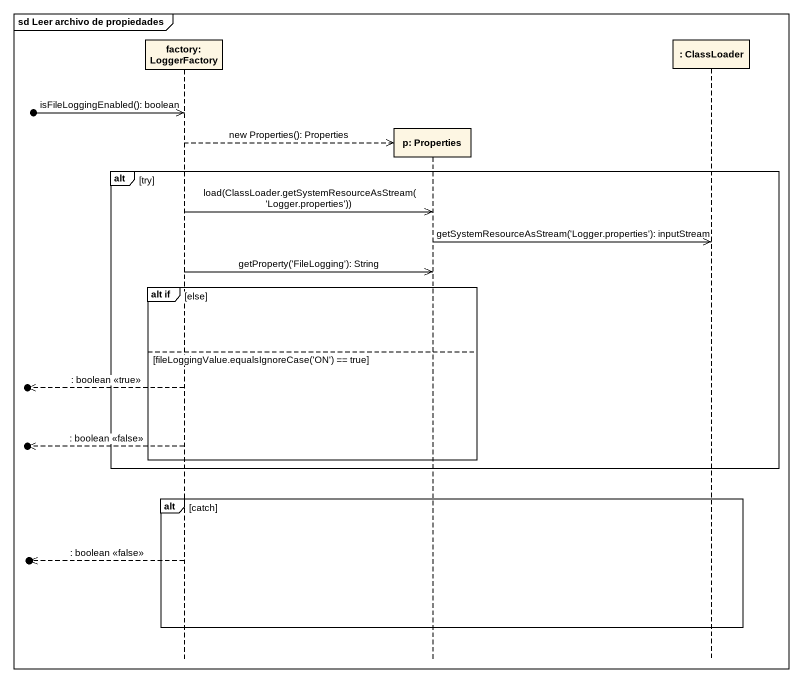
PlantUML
@startuml
mainframe sd Leer archivo de propiedades
hide footbox
participant "factory: LoggerFactory" as factory_LoggerFactory
participant "p: Properties" as p_Properties
participant ": ClassLoader" as ClassLoader

[o->> factory_LoggerFactory : isFileLoggingEnabled(): boolean
factory_LoggerFactory -->> p_Properties ** : new Properties(): Properties
alt try
  factory_LoggerFactory ->> p_Properties : load(ClassLoader.getSystemResourceAsStream('Logger.properties'))
  p_Properties ->> ClassLoader : getSystemResourceAsStream('Logger.properties'): inputStream
  factory_LoggerFactory ->> p_Properties : getProperty('FileLogging'): String
  group alt if [else]
  else fileLoggingValue.equalsIgnoreCase('ON') == true
    [o<<-- factory_LoggerFactory : : boolean <<true>>
    [o<<-- factory_LoggerFactory : : boolean <<false>>
  end
end
alt catch
  [o<<-- factory_LoggerFactory : : boolean <<false>>
end
@enduml
